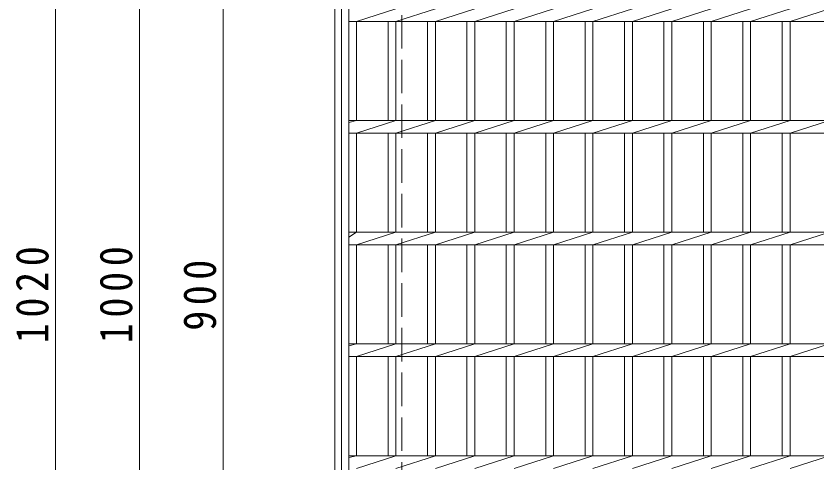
# Model space of a CAD drawing. Units: millimetres at full size, sheet at 1:10. Extents: x -1583 to 1722, y -1939 to 1679.
# Drawn here: x -1583 to -865, y 820 to 1220 of the extents above; entities that cross this region are included whole.
import ezdxf

# ---------------------------------------------------------------- set-up
doc = ezdxf.new("R2010")
doc.units = ezdxf.units.MM
doc.header["$LTSCALE"] = 10
doc.linetypes.add('DASHED3', pattern=[4, 3, -1])
for name, color, linetype, lineweight in [('C-1', 2, 'Continuous', 9), ('C-2', 3, 'Continuous', 9), ('C-4', 7, 'Continuous', 9)]:
    doc.layers.add(name, color=color, linetype=linetype, lineweight=lineweight)
doc.styles.add('ＭＳ ゴシック', font='')
doc.styles.get('ＭＳ ゴシック').set_extended_font_data('MS Gothic')

msp = doc.modelspace()

# ---------------------------------------------------------------- linework, layer by layer
at = {"layer": 'C-1'}
for p, q in [((-1297.07, 461.31), (-1297.07, 1481.31)), ((-1291.07, 467.31), (-1291.07, 1475.31))]:
    msp.add_line(p, q, dxfattribs=at)
at = {"layer": 'C-1', "linetype": 'DASHED3'}
msp.add_lwpolyline([(-337.07, 1421.31), (-1237.07, 1421.31), (-1237.07, 521.31), (-337.07, 521.31)], dxfattribs=at)
at = {"layer": 'C-2'}
for p, q in [((-1284.57, 471.31), (-1284.57, 1471.31)), ((-1277.57, 1215.66), (-1242.37, 1226.96)), ((-1242.37, 1215.66), (-1207.07, 1226.96)), ((-1207.07, 1215.66), (-1171.77, 1226.96)), ((-1171.77, 1215.66), (-1136.57, 1226.96)), ((-1136.57, 1215.66), (-1101.27, 1226.96)), ((-1101.27, 1215.66), (-1065.97, 1226.96)), ((-1065.97, 1215.66), (-1030.67, 1226.96)), ((-1030.67, 1215.66), (-995.37, 1226.96)), ((-995.37, 1215.66), (-960.07, 1226.96)), ((-960.07, 1215.66), (-924.77, 1226.96)), ((-924.77, 1215.66), (-889.47, 1226.96)), ((-889.47, 1215.66), (-854.17, 1226.96)), ((-1284.57, 1215.66), (-289.57, 1215.66)), ((-1277.57, 1126.96), (-1277.57, 1215.66)), ((-1249.37, 1126.96), (-1249.37, 1215.66)), ((-1242.37, 1126.96), (-1242.37, 1215.66)), ((-1214.07, 1126.96), (-1214.07, 1215.66)), ((-1207.07, 1126.96), (-1207.07, 1215.66)), ((-1178.77, 1126.96), (-1178.77, 1215.66)), ((-1171.77, 1126.96), (-1171.77, 1215.66)), ((-1143.57, 1126.96), (-1143.57, 1215.66)), ((-1136.57, 1126.96), (-1136.57, 1215.66)), ((-1108.27, 1126.96), (-1108.27, 1215.66)), ((-1101.27, 1126.96), (-1101.27, 1215.66)), ((-1072.97, 1126.96), (-1072.97, 1215.66)), ((-1065.97, 1126.96), (-1065.97, 1215.66)), ((-1037.67, 1126.96), (-1037.67, 1215.66)), ((-1030.67, 1126.96), (-1030.67, 1215.66)), ((-1002.37, 1126.96), (-1002.37, 1215.66)), ((-995.37, 1126.96), (-995.37, 1215.66)), ((-967.07, 1126.96), (-967.07, 1215.66)), ((-960.07, 1126.96), (-960.07, 1215.66)), ((-931.77, 1126.96), (-931.77, 1215.66)), ((-924.77, 1126.96), (-924.77, 1215.66)), ((-896.47, 1126.96), (-896.47, 1215.66)), ((-889.47, 1126.96), (-889.47, 1215.66)), ((-1284.57, 1125.28), (-1277.57, 1126.96)), ((-1284.57, 1126.96), (-289.57, 1126.96)), ((-1277.57, 1115.66), (-1242.37, 1126.96)), ((-1242.37, 1115.66), (-1207.07, 1126.96)), ((-1207.07, 1115.66), (-1171.77, 1126.96)), ((-1171.77, 1115.66), (-1136.57, 1126.96)), ((-1136.57, 1115.66), (-1101.27, 1126.96)), ((-1101.27, 1115.66), (-1065.97, 1126.96)), ((-1065.97, 1115.66), (-1030.67, 1126.96)), ((-1030.67, 1115.66), (-995.37, 1126.96)), ((-995.37, 1115.66), (-960.07, 1126.96)), ((-960.07, 1115.66), (-924.77, 1126.96)), ((-924.77, 1115.66), (-889.47, 1126.96)), ((-889.47, 1115.66), (-854.17, 1126.96)), ((-1284.57, 1115.66), (-289.57, 1115.66)), ((-1277.57, 1026.96), (-1277.57, 1115.66)), ((-1249.37, 1026.96), (-1249.37, 1115.66)), ((-1242.37, 1026.96), (-1242.37, 1115.66)), ((-1214.07, 1026.96), (-1214.07, 1115.66)), ((-1207.07, 1026.96), (-1207.07, 1115.66)), ((-1178.77, 1026.96), (-1178.77, 1115.66)), ((-1171.77, 1026.96), (-1171.77, 1115.66)), ((-1143.57, 1026.96), (-1143.57, 1115.66)), ((-1136.57, 1026.96), (-1136.57, 1115.66)), ((-1108.27, 1026.96), (-1108.27, 1115.66)), ((-1101.27, 1026.96), (-1101.27, 1115.66)), ((-1072.97, 1026.96), (-1072.97, 1115.66)), ((-1065.97, 1026.96), (-1065.97, 1115.66)), ((-1037.67, 1026.96), (-1037.67, 1115.66)), ((-1030.67, 1026.96), (-1030.67, 1115.66)), ((-1002.37, 1026.96), (-1002.37, 1115.66)), ((-995.37, 1026.96), (-995.37, 1115.66)), ((-967.07, 1026.96), (-967.07, 1115.66)), ((-960.07, 1026.96), (-960.07, 1115.66)), ((-931.77, 1026.96), (-931.77, 1115.66)), ((-924.77, 1026.96), (-924.77, 1115.66)), ((-896.47, 1026.96), (-896.47, 1115.66)), ((-889.47, 1026.96), (-889.47, 1115.66)), ((-1284.57, 1022.46), (-1277.57, 1026.96)), ((-1284.57, 1026.96), (-289.57, 1026.96)), ((-1277.57, 1015.66), (-1242.37, 1026.96)), ((-1242.37, 1015.66), (-1207.07, 1026.96)), ((-1207.07, 1015.66), (-1171.77, 1026.96)), ((-1171.77, 1015.66), (-1136.57, 1026.96)), ((-1136.57, 1015.66), (-1101.27, 1026.96)), ((-1101.27, 1015.66), (-1065.97, 1026.96)), ((-1065.97, 1015.66), (-1030.67, 1026.96)), ((-1030.67, 1015.66), (-995.37, 1026.96)), ((-995.37, 1015.66), (-960.07, 1026.96)), ((-960.07, 1015.66), (-924.77, 1026.96)), ((-924.77, 1015.66), (-889.47, 1026.96)), ((-889.47, 1015.66), (-854.17, 1026.96)), ((-1284.57, 1015.66), (-289.57, 1015.66)), ((-1277.57, 926.96), (-1277.57, 1015.66)), ((-1249.37, 926.96), (-1249.37, 1015.66)), ((-1242.37, 926.96), (-1242.37, 1015.66)), ((-1214.07, 926.96), (-1214.07, 1015.66)), ((-1207.07, 926.96), (-1207.07, 1015.66)), ((-1178.77, 926.96), (-1178.77, 1015.66)), ((-1171.77, 926.96), (-1171.77, 1015.66)), ((-1143.57, 926.96), (-1143.57, 1015.66)), ((-1136.57, 926.96), (-1136.57, 1015.66)), ((-1108.27, 926.96), (-1108.27, 1015.66)), ((-1101.27, 926.96), (-1101.27, 1015.66)), ((-1072.97, 926.96), (-1072.97, 1015.66)), ((-1065.97, 926.96), (-1065.97, 1015.66)), ((-1037.67, 926.96), (-1037.67, 1015.66)), ((-1030.67, 926.96), (-1030.67, 1015.66)), ((-1002.37, 926.96), (-1002.37, 1015.66)), ((-995.37, 926.96), (-995.37, 1015.66)), ((-967.07, 926.96), (-967.07, 1015.66)), ((-960.07, 926.96), (-960.07, 1015.66)), ((-931.77, 926.96), (-931.77, 1015.66)), ((-924.77, 926.96), (-924.77, 1015.66)), ((-896.47, 926.96), (-896.47, 1015.66)), ((-889.47, 926.96), (-889.47, 1015.66)), ((-1284.57, 925.28), (-1277.57, 926.96)), ((-1284.57, 926.96), (-289.57, 926.96)), ((-1277.57, 915.66), (-1242.37, 926.96)), ((-1242.37, 915.66), (-1207.07, 926.96)), ((-1207.07, 915.66), (-1171.77, 926.96)), ((-1171.77, 915.66), (-1136.57, 926.96)), ((-1136.57, 915.66), (-1101.27, 926.96)), ((-1101.27, 915.66), (-1065.97, 926.96)), ((-1065.97, 915.66), (-1030.67, 926.96)), ((-1030.67, 915.66), (-995.37, 926.96)), ((-995.37, 915.66), (-960.07, 926.96)), ((-960.07, 915.66), (-924.77, 926.96)), ((-924.77, 915.66), (-889.47, 926.96)), ((-889.47, 915.66), (-854.17, 926.96)), ((-1284.57, 915.66), (-289.57, 915.66)), ((-1277.57, 826.96), (-1277.57, 915.66)), ((-1249.37, 826.96), (-1249.37, 915.66)), ((-1242.37, 826.96), (-1242.37, 915.66)), ((-1214.07, 826.96), (-1214.07, 915.66)), ((-1207.07, 826.96), (-1207.07, 915.66)), ((-1178.77, 826.96), (-1178.77, 915.66)), ((-1171.77, 826.96), (-1171.77, 915.66)), ((-1143.57, 826.96), (-1143.57, 915.66)), ((-1136.57, 826.96), (-1136.57, 915.66)), ((-1108.27, 826.96), (-1108.27, 915.66)), ((-1101.27, 826.96), (-1101.27, 915.66)), ((-1072.97, 826.96), (-1072.97, 915.66)), ((-1065.97, 826.96), (-1065.97, 915.66)), ((-1037.67, 826.96), (-1037.67, 915.66)), ((-1030.67, 826.96), (-1030.67, 915.66)), ((-1002.37, 826.96), (-1002.37, 915.66)), ((-995.37, 826.96), (-995.37, 915.66)), ((-967.07, 826.96), (-967.07, 915.66)), ((-960.07, 826.96), (-960.07, 915.66)), ((-931.77, 826.96), (-931.77, 915.66)), ((-924.77, 826.96), (-924.77, 915.66)), ((-896.47, 826.96), (-896.47, 915.66)), ((-889.47, 826.96), (-889.47, 915.66)), ((-1284.57, 825.28), (-1277.57, 826.96)), ((-1284.57, 826.96), (-289.57, 826.96)), ((-1277.57, 815.66), (-1242.37, 826.96)), ((-1242.37, 815.66), (-1207.07, 826.96)), ((-1207.07, 815.66), (-1171.77, 826.96)), ((-1171.77, 815.66), (-1136.57, 826.96)), ((-1136.57, 815.66), (-1101.27, 826.96)), ((-1101.27, 815.66), (-1065.97, 826.96)), ((-1065.97, 815.66), (-1030.67, 826.96)), ((-1030.67, 815.66), (-995.37, 826.96)), ((-995.37, 815.66), (-960.07, 826.96)), ((-960.07, 815.66), (-924.77, 826.96)), ((-924.77, 815.66), (-889.47, 826.96)), ((-889.47, 815.66), (-854.17, 826.96))]:
    msp.add_line(p, q, dxfattribs=at)
at = {"layer": 'C-4'}
for p, q in [((-1547.07, 461.31), (-1547.07, 1481.31)), ((-1472.07, 1471.31), (-1472.07, 471.31)), ((-1397.07, 521.31), (-1397.07, 1421.31))]:
    msp.add_line(p, q, dxfattribs=at)

# ---------------------------------------------------------------- texts
at = {"layer": 'C-4', "color": 2, "char_height": 29.33, "attachment_point": 7, "rotation": 90, "style": 'ＭＳ ゴシック'}
for s, insert in [('\\T1.28;\\W0.9;1020', (-1553.07, 927.56)), ('\\T1.28;\\W0.9;1000', (-1478.07, 927.56)), ('\\T1.27;\\W0.9;900', (-1403.07, 938.81))]:
    msp.add_mtext(s, dxfattribs=dict(at, insert=insert))

doc.saveas('drawing.dxf')
